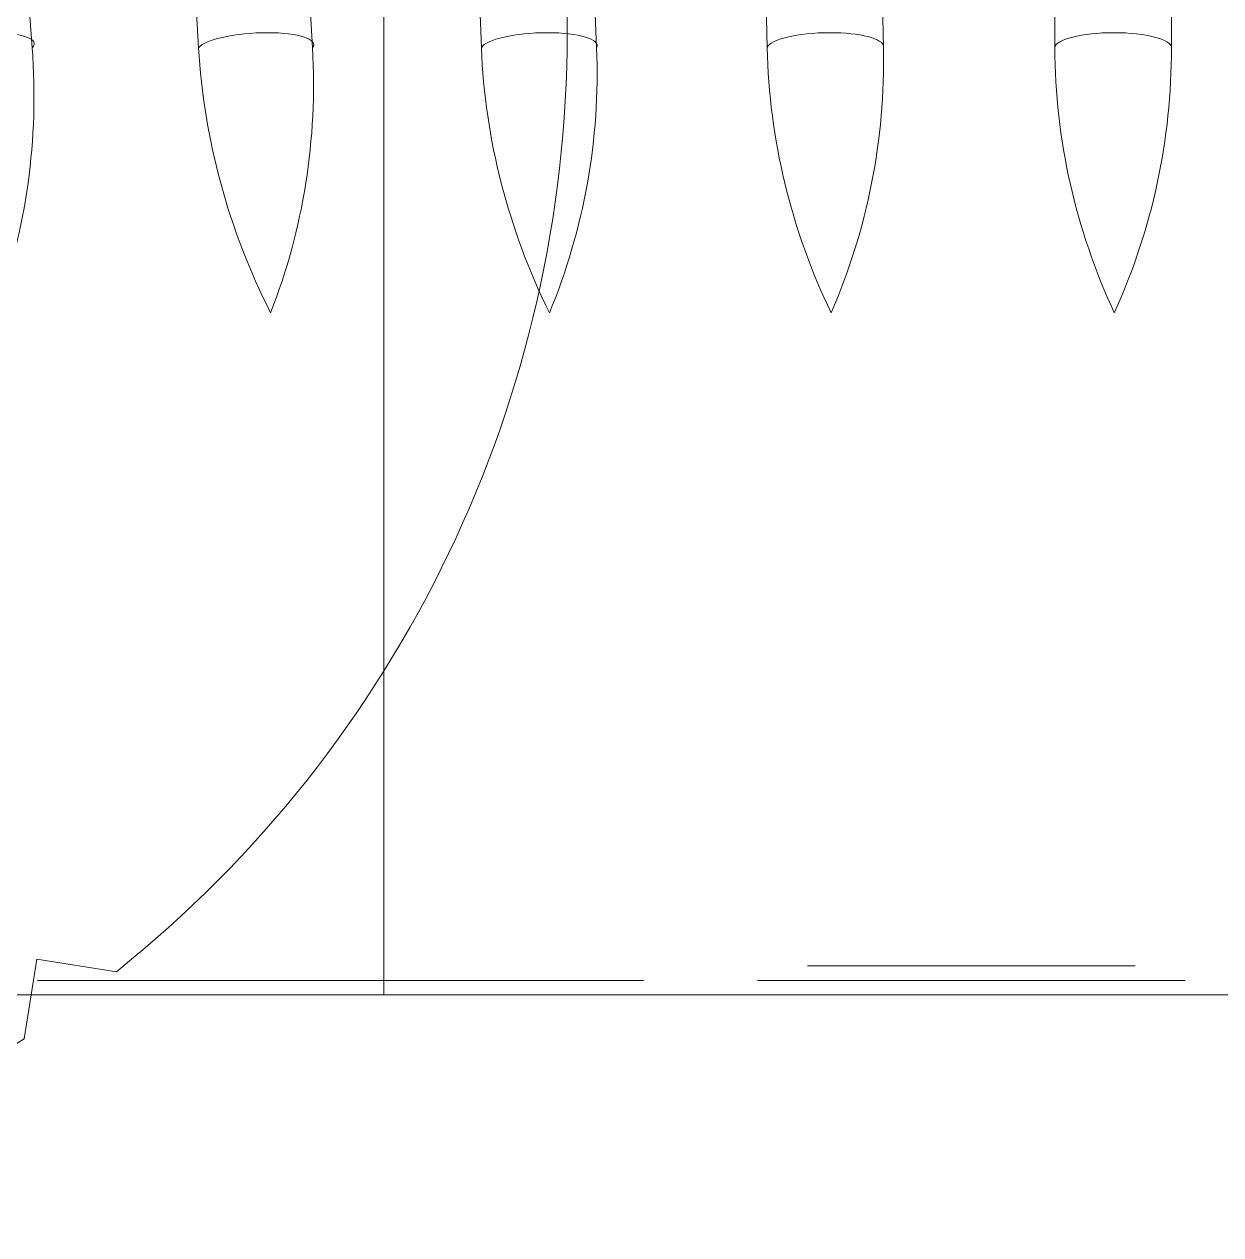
# Model space of a CAD drawing. Header units: inches. Extents: x 3268 to 7018, y 976 to 6708.
# Drawn here: x 5679.039 to 5679.2443, y 3497.5774 to 3497.7851 of the extents above; entities that cross this region are included whole.
import ezdxf

# ---------------------------------------------------------------- set-up
doc = ezdxf.new("R2010")
doc.units = ezdxf.units.IN
doc.header["$MEASUREMENT"] = 0
doc.layers.add('G-IMPT', color=8, linetype='Continuous', lineweight=9)
doc.layers.add('Q-SPCQ', color=91, linetype='Continuous', lineweight=9)

# ---------------------------------------------------------------- blocks, each defined once
blk = doc.blocks.new('Main Locker for Revit - LKR-1_10_autocad_dwg_7803S-BLK_7803S-BLK-9311896-Overall Retail Plan Opt 2')
at = {"layer": 'G-IMPT', "color": 133}
for p, q in [((16.58173470673436, -7.396746510935979), (16.58173470673436, -7.226746510935979)), ((16.58173470673435, -7.226746510935979), (16.58173470673435, -7.396746510935979)), ((16.58173470673435, -7.396746510935979), (16.58173470673435, -7.226746510935979)), ((16.58173470673435, -7.226746510935979), (16.58173470673435, -7.396746510935979)), ((16.52006066430528, -7.404252198361207), (16.52222182921859, -7.390607140116368)), ((16.52222182921859, -7.390607140116368), (16.52006066430529, -7.404252198361207)), ((16.52006066430529, -7.404252198361207), (16.52222182921859, -7.390607140116368)), ((16.52222182921859, -7.390607140116368), (16.52006066430529, -7.404252198361207)), ((16.52222182921859, -7.390607140116368), (16.53586688746343, -7.392768305029672)), ((16.53586688746343, -7.392768305029672), (16.52222182921859, -7.390607140116368)), ((16.52222182921859, -7.390607140116368), (16.53586688746343, -7.392768305029672)), ((16.53586688746343, -7.392768305029672), (16.52222182921859, -7.390607140116368)), ((16.53092507799504, -7.394246510935979), (16.52236554941598, -7.394246510935979)), ((16.52236554941598, -7.394246510935979), (16.53092507799504, -7.394246510935979)), ((16.57861388007837, -7.394246510935979), (16.57005435149931, -7.394246510935979)), ((16.6263026821617, -7.394246510935979), (16.61774315358265, -7.394246510935979)), ((16.6544268474929, -7.394246510935979), (16.64586731891384, -7.394246510935979)), ((16.64586731891384, -7.394246510935979), (16.6544268474929, -7.394246510935979)), ((16.71923470673435, -7.396746510935979), (16.02570306565051, -7.396746510935979)), ((16.02570306565051, -7.396746510935979), (16.71923470673435, -7.396746510935979)), ((16.23173470673435, -7.396746510935979), (16.58173470673435, -7.396746510935979)), ((16.58173470673436, -7.396746510935979), (16.23173470673436, -7.396746510935979)), ((16.58173470673435, -7.396746510935979), (16.43173470673435, -7.396746510935979)), ((16.43173470673435, -7.396746510935979), (16.58173470673435, -7.396746510935979)), ((16.53092507799504, -7.396746510935979), (16.52236554941598, -7.396746510935979)), ((16.52236554941598, -7.396746510935979), (16.53092507799504, -7.396746510935979)), ((16.57861388007837, -7.396746510935979), (16.57005435149931, -7.396746510935979)), ((16.6263026821617, -7.396746510935979), (16.61774315358265, -7.396746510935979)), ((16.6544268474929, -7.396746510935979), (16.64586731891384, -7.396746510935979)), ((16.64586731891384, -7.396746510935979), (16.6544268474929, -7.396746510935979)), ((16.71923470673435, -7.396746510935979), (17.4127663478182, -7.396746510935979)), ((17.4127663478182, -7.396746510935979), (16.71923470673435, -7.396746510935979))]:
    blk.add_line(p, q, dxfattribs=at)
at = {"layer": 'G-IMPT', "color": 133, "flags": 128}
for points in [[(16.52142474404376, -7.234224226896069), (16.50685401172437, -7.038212348318263), (16.49228341474164, -6.842200334606888)], [(16.49228341474166, -6.84220033460689), (16.50685401173114, -7.038212348318263), (16.52142474404378, -7.234224226896069)], [(16.54997849067929, -7.234224226896069), (16.5387747710086, -7.038212348318262), (16.52757116353253, -6.842200334606888)], [(16.5275711635325, -6.84220033460689), (16.53877477100175, -7.038212348318263), (16.54997849067927, -7.234224226896068)], [(16.56951781974784, -7.234224226896069), (16.55831415181478, -7.038212348318262), (16.54711058681505, -6.842200334606888)], [(16.54711058681508, -6.84220033460689), (16.55831415182166, -7.038212348318263), (16.56951781974787, -7.234224226896069)], [(16.59848702442973, -7.234224226896068), (16.59069935930118, -7.038212348318262), (16.58291177362723, -6.842200334606888)], [(16.5829117736272, -6.84220033460689), (16.59069935929424, -7.038212348318263), (16.59848702442971, -7.234224226896069)], [(16.61826556930513, -7.234224226896069), (16.61047795654763, -7.038212348318262), (16.60269041387004, -6.842200334606888)], [(16.60269041387006, -6.84220033460689), (16.61047795655458, -7.038212348318263), (16.61826556930515, -7.234224226896069)], [(16.64752355707214, -7.234224226896069), (16.64318599996387, -7.038212348318262), (16.63884848922273, -6.842200334606888)], [(16.6388484892227, -6.84220033460689), (16.64318599995688, -7.038212348318263), (16.64752355707212, -7.234224226896069)], [(16.66745483121005, -7.234224226896069), (16.66311732687723, -7.038212348318262), (16.65877985946447, -6.842200334606888)], [(16.6587798594645, -6.84220033460689), (16.66311732688423, -7.038212348318263), (16.66745483121007, -7.234224226896069)], [(16.69687366432602, -7.234224226896069), (16.69600518227162, -7.038212348318262), (16.69513671329414, -6.842200334606888)], [(16.69513671329411, -6.84220033460689), (16.6960051822646, -7.038212348318263), (16.696873664326, -7.234224226896069)], [(16.71687051333589, -7.234224226896068), (16.71600208423058, -7.038212348318262), (16.71513365872404, -6.842200334606888)], [(16.71513365872406, -6.84220033460689), (16.71600208423761, -7.038212348318263), (16.71687051333592, -7.234224226896069)], [(16.68264654327699, -7.391746510935979), (16.66271746996264, -7.391746510935979), (16.6544268474929, -7.391746510935979)], [(16.6544268474929, -7.391746510935979), (16.66259988018529, -7.391746510935979), (16.68251280064294, -7.391746510935979)], [(16.68251280064294, -7.391746510935979), (16.70229639058652, -7.391746510935979), (16.7106751781553, -7.391746510935979)], [(16.7106751781553, -7.391746510935979), (16.70235442127119, -7.391746510935979), (16.68264654327699, -7.391746510935979)], [(16.53092507799504, -7.396746510935979), (16.53527939034657, -7.396746510935979), (16.54059275982764, -7.396746510935979)], [(16.55347026487738, -7.396746510935979), (16.53467858084773, -7.396746510935979), (16.53092507799504, -7.396746510935979)], [(16.54059275982764, -7.396746510935979), (16.54756073338958, -7.396746510935979), (16.55496053994249, -7.396746510935979)], [(16.57005435149931, -7.396746510935979), (16.56830116435615, -7.396746510935979), (16.55347026487738, -7.396746510935979)], [(16.55496053994249, -7.396746510935979), (16.56901938086691, -7.396746510935979), (16.57714271110385, -7.396746510935979)], [(16.57714271110385, -7.396746510935979), (16.58753337412914, -7.396746510935979), (16.60270666029756, -7.396746510935979)], [(16.60121638523245, -7.396746510935979), (16.58181036581422, -7.396746510935979), (16.57861388007837, -7.396746510935979)], [(16.61774315358265, -7.396746510935979), (16.6156520293857, -7.396746510935979), (16.60121638523245, -7.396746510935979)], [(16.60270666029756, -7.396746510935979), (16.62233856487943, -7.396746510935979), (16.6263026821617, -7.396746510935979)], [(16.6544268474929, -7.396746510935979), (16.66700708263502, -7.396746510935979), (16.68285671027335, -7.396746510935979)], [(16.68258922500526, -7.396746510935979), (16.66670393133149, -7.396746510935979), (16.6544268474929, -7.396746510935979)], [(16.71923470673435, -7.396746510935979), (16.70834014856996, -7.396746510935979), (16.68258922500526, -7.396746510935979)], [(16.68285671027335, -7.396746510935979), (16.70856023702709, -7.396746510935979), (16.71923470673435, -7.396746510935979)]]:
    blk.add_lwpolyline(points, dxfattribs=at)
at = {"layer": 'G-IMPT', "color": 133}
for radius, start, end in [(0.2064784281909375, 0, 180), (0.2064784281909381, 359.9999999999991, 179.9999999999992), (0.206478428190934, 0, 180), (0.2064784281909381, 359.9999999999991, 179.9999999999992), (0.2064784281909375, 308.711755736125, 359.9999999999989), (0.2064784281909375, 308.7117557361262, 0), (0.2064784281909425, 308.7117557361251, 359.9999999999989), (0.2064784281909375, 308.7117557361254, 0), (0.2064784281909339, 272.711755736125, 303.2882442638737), (0.2064784281909355, 272.711755736126, 303.2882442638744), (0.2064784281909375, 272.711755736125, 303.2882442638741), (0.2064784281909355, 272.711755736126, 303.2882442638744)]:
    blk.add_arc((16.40673470673435, -7.231652752681822), radius, start, end, dxfattribs=at)
for centre, major_axis, ratio, start_param, end_param in [((16.51180010165528, -7.234240943132847), (0.009972489284473404, 0.0007412539854758664), 0.2486613490365626, 5.999178206568101, 7.56351583053028), ((16.51180010165529, -7.234240943132847), (0.00997248928447683, 0.0007412539854755807), 0.2486613490364857, 5.999178206568216, 7.563515830530394), ((16.55973484833588, -7.234240943132847), (0.009983707312301356, 0.0005706034545003762), 0.2528627986211309, 1.348505925695035, 2.912843549657207), ((16.55973484833586, -7.234240943132847), (0.009983707312304102, 0.0005706034544992207), 0.2528627986210874, 1.348505925695492, 2.912843549657662), ((16.55973484833586, -7.234240943132847), (0.009983707312300624, 0.0005706034544994476), 0.2528627986211704, 6.06735360891281, 7.63169123287499), ((16.55973484833588, -7.234240943132847), (0.009983707312304834, 0.0005706034545001494), 0.2528627986210479, 6.067353608912532, 7.63169123287471), ((16.6083670473145, -7.234240943132847), (0.009992118106266918, 0.0003969581217379314), 0.255958543525218, 1.416815726390391, 2.981153350352566), ((16.60836704731448, -7.234240943132847), (0.0099921181062634, 0.0003969581217380933), 0.2559585435253056, 1.416815726390329, 2.981153350352505), ((16.60836704731448, -7.234240943132847), (0.009992118106266918, 0.0003969581217379314), 0.255958543525218, 6.135663409607799, 7.700001033569977), ((16.6083670473145, -7.234240943132847), (0.009992118106266918, 0.0003969581217379314), 0.255958543525218, 6.135663409607802, 7.700001033569977), ((16.65748404235886, -7.234240943132847), (0.009997552862669517, 0.0002212165413310366), 0.2579350468439097, 1.4852204080423, 3.049558032004468), ((16.65748404235884, -7.234240943132847), (0.009997552862669517, 0.0002212165413310366), 0.2579350468439097, 1.4852204080423, 3.049558032004468), ((16.65748404235884, -7.234240943132847), (0.009997552862665975, 0.0002212165413311358), 0.2579350468440004, 4.057744691987894e-13, 1.485220408042265), ((16.65748404235886, -7.234240943132847), (0.009997552862665975, 0.0002212165413311358), 0.2579350468440004, 4.36249062887153e-13, 1.485220408042265), ((16.70687105734685, -7.234240943132847), (0.009999901865556273, 4.430213671649632e-05), 0.2587836658310859, 1.553678459617944, 3.118016083579768), ((16.70687105734683, -7.234240943132847), (0.009999901865556273, 4.430213671649632e-05), 0.2587836658310859, 1.553678459617944, 3.118016083579768), ((16.70687105734683, -7.234240943132847), (0.009999901865549166, 4.430213671646483e-05), 0.2587836658312697, 6.831889377325347e-13, 1.553678459617932), ((16.70687105734685, -7.234240943132847), (0.009999901865549166, 4.430213671646483e-05), 0.2587836658312697, 6.831889377325347e-13, 1.553678459617932)]:
    blk.add_ellipse(centre, major_axis=major_axis, ratio=ratio, start_param=start_param, end_param=end_param, dxfattribs=at)
for points in [[(16.51517976863255, -7.279709424080505), (16.51780987350827, -7.272551405329725), (16.52152382727177, -7.257642472678504), (16.52200815529978, -7.242057022216777), (16.52142474404376, -7.234224226896069)], [(16.52142474404378, -7.234224226896069), (16.5220081552998, -7.242057022216782), (16.52152382727179, -7.257642472678523), (16.51780987350829, -7.272551405329755), (16.51517976863257, -7.279709424080505)], [(16.56233352951593, -7.279709424080505), (16.55870883565542, -7.272551405329773), (16.55297381817506, -7.257642472678532), (16.55042504216891, -7.242057022216787), (16.54997849067929, -7.234224226896069)], [(16.54997849067927, -7.234224226896069), (16.55042504216889, -7.242057022216781), (16.55297381817503, -7.257642472678515), (16.55870883565539, -7.272551405329741), (16.56233352951591, -7.279709424080505)], [(16.56233352951591, -7.279709424080505), (16.56514001224529, -7.272551405329701), (16.56918865132584, -7.257642472678489), (16.56996669788641, -7.242057022216773), (16.56951781974784, -7.234224226896069)], [(16.56951781974787, -7.234224226896069), (16.56996669788643, -7.242057022216771), (16.56918865132586, -7.257642472678483), (16.56514001224531, -7.272551405329691), (16.56233352951593, -7.279709424080505)], [(16.61017337932572, -7.279709424080505), (16.60663405577099, -7.272551405329735), (16.60109624073432, -7.257642472678509), (16.59879705148733, -7.242057022216779), (16.59848702442973, -7.234224226896069)], [(16.59848702442971, -7.234224226896069), (16.59879705148731, -7.242057022216789), (16.6010962407343, -7.257642472678537), (16.60663405577099, -7.272551405329778), (16.6101733793257, -7.279709424080505)], [(16.6101733793257, -7.279709424080505), (16.6131439678738, -7.272551405329759), (16.61750958860285, -7.257642472678525), (16.61857795149634, -7.242057022216784), (16.61826556930513, -7.234224226896069)], [(16.61826556930515, -7.234224226896069), (16.61857795149636, -7.242057022216785), (16.61750958860287, -7.257642472678525), (16.61314396787382, -7.272551405329759), (16.61017337932572, -7.279709424080505)], [(16.65849012657097, -7.279709424080505), (16.6550516498834, -7.272551405329759), (16.64973525274655, -7.257642472678524), (16.64769570402829, -7.242057022216784), (16.64752355707214, -7.234224226896069)], [(16.64752355707212, -7.234224226896069), (16.64769570402827, -7.242057022216776), (16.64973525274652, -7.257642472678501), (16.65505164988337, -7.272551405329722), (16.65849012657095, -7.279709424080505)], [(16.65849012657095, -7.279709424080505), (16.66161183130992, -7.272551405329722), (16.66627534393876, -7.257642472678501), (16.66762935148607, -7.242057022216776), (16.66745483121005, -7.234224226896069)], [(16.66745483121007, -7.234224226896069), (16.66762935148609, -7.242057022216784), (16.66627534393878, -7.257642472678521), (16.66161183130992, -7.272551405329752), (16.65849012657097, -7.279709424080505)], [(16.70707249440957, -7.279709424080505), (16.70374990017284, -7.272551405329746), (16.69867816818779, -7.257642472678516), (16.69690717842587, -7.242057022216781), (16.69687366432602, -7.234224226896069)], [(16.696873664326, -7.234224226896069), (16.69690717842585, -7.242057022216779), (16.69867816818776, -7.257642472678509), (16.70374990017282, -7.272551405329735), (16.70707249440955, -7.279709424080505)], [(16.70707249440955, -7.279709424080505), (16.71033166491881, -7.272551405329759), (16.71527267709333, -7.257642472678523), (16.71690640856395, -7.242057022216784), (16.71687051333589, -7.234224226896069)], [(16.71687051333592, -7.234224226896069), (16.71690640856398, -7.242057022216781), (16.71527267709335, -7.257642472678516), (16.71033166491883, -7.272551405329743), (16.70707249440957, -7.279709424080505)]]:
    blk.add_open_spline(points, degree=3, dxfattribs=at)
for points, knots in [([(16.55347026487738, -7.394246510935979), (16.55243429509027, -7.394246510935979), (16.55036964409358, -7.394246510935979), (16.5473365787087, -7.39424651093598), (16.54440752902411, -7.394246510935979), (16.54162912879894, -7.394246510935979), (16.53907666112802, -7.394246510935979), (16.53684105017635, -7.39424651093598), (16.53496869494525, -7.394246510935979), (16.53371401643461, -7.39424651093598), (16.53290964364971, -7.39424651093598), (16.53238227067279, -7.394246510935979), (16.53191937369544, -7.39424651093598), (16.53157917543156, -7.394246510935979), (16.53124972894528, -7.394246510935979), (16.53109092272743, -7.39424651093598), (16.53093634677388, -7.394246510935979), (16.5309289263923, -7.394246510935979), (16.53092507799504, -7.394246510935979)], [0, 0, 0, 0, 0.06867512623338637, 0.1368670878140256, 0.2061085282548267, 0.2775303332216483, 0.3497620860433318, 0.4212389232300476, 0.4928968174634758, 0.566632182315423, 0.606218627032225, 0.6497138598511638, 0.697311710717009, 0.7490927555380138, 0.8048861654123072, 0.8654888097710072, 0.9302391000392108, 1, 1, 1, 1]), ([(16.53092507799504, -7.394246510935979), (16.53169583667481, -7.394246510935979), (16.53317268419774, -7.39424651093598), (16.53559433934843, -7.394246510935979), (16.53801355446714, -7.394246510935979), (16.53975578668981, -7.39424651093598), (16.54059275982764, -7.394246510935979)], [0, 0, 0, 0, 0.2835948081386911, 0.5433948405759659, 0.7806456291745603, 0.9999999999999999, 0.9999999999999999, 0.9999999999999999, 0.9999999999999999]), ([(16.54059275982764, -7.394246510935979), (16.54173360302149, -7.394246510935979), (16.54399535754346, -7.394246510935979), (16.54757662920473, -7.39424651093598), (16.55124116400516, -7.39424651093598), (16.55371575539966, -7.394246510935979), (16.55496053994249, -7.394246510935979)], [0, 0, 0, 0, 0.25373407569066, 0.5030351201318568, 0.7500135973308782, 0.9999999999999999, 0.9999999999999999, 0.9999999999999999, 0.9999999999999999]), ([(16.57005435149931, -7.394246510935979), (16.5700521869434, -7.394246510935979), (16.57004802255538, -7.39424651093598), (16.56997509095292, -7.394246510935979), (16.56983647660969, -7.394246510935979), (16.5696762276665, -7.394246510935979), (16.56944568032899, -7.394246510935979), (16.5691838107751, -7.394246510935979), (16.56887454173303, -7.39424651093598), (16.56836254556289, -7.394246510935979), (16.56757977854503, -7.394246510935979), (16.5663222221161, -7.394246510935979), (16.56474552080007, -7.394246510935979), (16.56291636382806, -7.394246510935979), (16.56084223393133, -7.394246510935979), (16.55854606995437, -7.39424651093598), (16.55606548458758, -7.394246510935979), (16.55435165219474, -7.39424651093598), (16.55347026487738, -7.394246510935979)], [0, 0, 0, 0, 0.08251786467249887, 0.1587560775837804, 0.2277053923628973, 0.2899040591668544, 0.3454492757863913, 0.3938398316526425, 0.4363111859770626, 0.4720545470135505, 0.5363066695622655, 0.5989919620873655, 0.6618532754363851, 0.7265338930473147, 0.791985063217893, 0.8586675812935324, 0.9273157620896969, 0.9999999999999999, 0.9999999999999999, 0.9999999999999999, 0.9999999999999999]), ([(16.55496053994249, -7.39424651093598), (16.55580239663963, -7.39424651093598), (16.55746838577524, -7.394246510935979), (16.55993687612819, -7.394246510935979), (16.56233106409726, -7.394246510935979), (16.56463695103767, -7.394246510935979), (16.56680906513173, -7.39424651093598), (16.56880197291692, -7.39424651093598), (16.57058251866814, -7.394246510935979), (16.57217923900135, -7.394246510935979), (16.57360241052661, -7.394246510935979), (16.57490235262508, -7.394246510935979), (16.57611946374971, -7.394246510935979), (16.57678979613059, -7.394246510935979), (16.57714271110385, -7.39424651093598)], [0, 0, 0, 0, 0.08414425615600477, 0.1665169583557027, 0.2488133769868354, 0.3312155893506757, 0.412919015374343, 0.4904490315275457, 0.5661035663667903, 0.6394740727537087, 0.7162451438604587, 0.8021621561462405, 0.8958428096822197, 1, 1, 1, 1]), ([(16.57714271110385, -7.39424651093598), (16.57751635973685, -7.39424651093598), (16.57825164777311, -7.39424651093598), (16.57948616247885, -7.39424651093598), (16.58078005180148, -7.394246510935979), (16.58214225047466, -7.394246510935979), (16.58357847931899, -7.39424651093598), (16.5850655976035, -7.394246510935979), (16.58663690833182, -7.394246510935979), (16.58881033121438, -7.39424651093598), (16.59163518136395, -7.394246510935979), (16.59521067654037, -7.39424651093598), (16.59891590363831, -7.39424651093598), (16.60143472539849, -7.394246510935979), (16.60270666029756, -7.39424651093598)], [0, 0, 0, 0, 0.07175216682663078, 0.1411981877692391, 0.2090753576981119, 0.2747864314077031, 0.3394171902939008, 0.4028022628820702, 0.4652557889952337, 0.5271345554699522, 0.6476933804260671, 0.7656069102549173, 0.8816380120028822, 1, 1, 1, 1]), ([(16.60121638523245, -7.394246510935979), (16.60013623110251, -7.394246510935979), (16.59800334046172, -7.394246510935979), (16.59487166965506, -7.394246510935979), (16.5918942904626, -7.394246510935979), (16.58909130453914, -7.394246510935979), (16.58653658230801, -7.39424651093598), (16.58433067423337, -7.394246510935979), (16.58250980159486, -7.394246510935979), (16.58127653630046, -7.394246510935979), (16.58049740179919, -7.394246510935979), (16.57998324191229, -7.394246510935979), (16.57958088372938, -7.39424651093598), (16.57921083565991, -7.39424651093598), (16.57896109721081, -7.394246510935979), (16.57874048070114, -7.394246510935979), (16.57863590658478, -7.39424651093598), (16.57862140785812, -7.394246510935979), (16.57861388007837, -7.394246510935979)], [0, 0, 0, 0, 0.06819604230123026, 0.1346610602425805, 0.2019779183112758, 0.2707036098373714, 0.339947886924824, 0.4080144403213821, 0.4767530852947582, 0.5472943578579617, 0.5855926514138005, 0.6288229591528344, 0.677116962557243, 0.7311712269569922, 0.7897815724125208, 0.8543076525521713, 0.9243561226748717, 1, 1, 1, 1]), ([(16.61774315358265, -7.394246510935979), (16.61774104151678, -7.394246510935979), (16.61773698244739, -7.394246510935979), (16.61766344351378, -7.394246510935979), (16.61752558478928, -7.394246510935979), (16.61736191372897, -7.39424651093598), (16.61714067751361, -7.394246510935979), (16.61684857672834, -7.394246510935979), (16.61654158216297, -7.394246510935979), (16.61603035457991, -7.394246510935979), (16.61522066743087, -7.394246510935979), (16.61396487793847, -7.39424651093598), (16.61240641476082, -7.394246510935979), (16.61059694467643, -7.394246510935979), (16.60853850153545, -7.394246510935979), (16.60626938995544, -7.39424651093598), (16.60380420113482, -7.394246510935979), (16.60209768017151, -7.394246510935979), (16.60121638523245, -7.39424651093598)], [0, 0, 0, 0, 0.07833549154016273, 0.1505489012169788, 0.2161303814058154, 0.275653423161984, 0.3292306764225565, 0.3764235463709161, 0.4178170495337343, 0.4532045146460434, 0.517770881860503, 0.5812566254833874, 0.6453558195991713, 0.7120520387773365, 0.7801510756898371, 0.8502325531193822, 0.9226559205487789, 1, 1, 1, 1]), ([(16.60270666029756, -7.394246510935979), (16.60387541512397, -7.394246510935979), (16.60616278179795, -7.39424651093598), (16.60948716785688, -7.394246510935979), (16.61260077005323, -7.39424651093598), (16.61547058736548, -7.394246510935979), (16.61806327227319, -7.39424651093598), (16.62032549360313, -7.39424651093598), (16.6222075117163, -7.394246510935979), (16.62346569228178, -7.394246510935979), (16.62430328141902, -7.39424651093598), (16.62482638978474, -7.39424651093598), (16.62527959204638, -7.394246510935979), (16.62566383921914, -7.39424651093598), (16.62594163231776, -7.394246510935979), (16.62614814045419, -7.394246510935979), (16.62628771654944, -7.394246510935979), (16.62629759168592, -7.39424651093598), (16.6263026821617, -7.394246510935979)], [0, 0, 0, 0, 0.07558700989596817, 0.1479311173872507, 0.2186039988489568, 0.2892612546893319, 0.359498932643518, 0.4294664204106229, 0.5005778141344595, 0.5741235861930831, 0.6136328091008566, 0.656830883952909, 0.7040405881798184, 0.7549951271533204, 0.8097502066180172, 0.8688630034575798, 0.9324009641054155, 1, 1, 1, 1]), ([(16.68258922500526, -7.394246510935979), (16.68117311023538, -7.394246510935979), (16.67839635608404, -7.39424651093598), (16.6743349388491, -7.394246510935979), (16.67048897818947, -7.394246510935979), (16.66682583261895, -7.394246510935979), (16.66336053501263, -7.394246510935979), (16.66014694172651, -7.394246510935979), (16.65710235494029, -7.39424651093598), (16.65533586375287, -7.39424651093598), (16.6544268474929, -7.394246510935979)], [0, 0, 0, 0, 0.1294619331002945, 0.2538522779533842, 0.3748219688612994, 0.4942293474545396, 0.6139389177356432, 0.7369553172388305, 0.8646402000586956, 1, 1, 1, 1]), ([(16.6544268474929, -7.39424651093598), (16.65539134449497, -7.394246510935979), (16.65727311790413, -7.39424651093598), (16.66042811234345, -7.39424651093598), (16.66373650444725, -7.39424651093598), (16.66722346212535, -7.39424651093598), (16.67089394476955, -7.394246510935979), (16.67472899944418, -7.394246510935979), (16.67873842977609, -7.394246510935979), (16.68147220190736, -7.39424651093598), (16.68285671027335, -7.39424651093598)], [0, 0, 0, 0, 0.1346362256586959, 0.2626808261854783, 0.3871896540458347, 0.5083896927558592, 0.628966192868158, 0.7497231883803493, 0.8732482727673926, 1, 1, 1, 1]), ([(16.68264654327699, -7.394246510935979), (16.68140752022706, -7.394246510935979), (16.67894831088568, -7.39424651093598), (16.67531937245221, -7.394246510935979), (16.67177507157911, -7.39424651093598), (16.66838806605609, -7.394246510935979), (16.66523124259974, -7.394246510935979), (16.66240669896002, -7.39424651093598), (16.65997965523438, -7.394246510935979), (16.65796370377002, -7.394246510935979), (16.65637382713721, -7.39424651093598), (16.65524207807822, -7.394246510935979), (16.65455698959092, -7.394246510935979), (16.65447075604341, -7.39424651093598), (16.6544268474929, -7.394246510935979)], [0, 0, 0, 0, 0.08473045638630909, 0.1681727630944597, 0.2524049892585287, 0.3385996343966034, 0.4239913593840621, 0.5063748095586403, 0.5875136602414701, 0.6684050517771543, 0.749699496774175, 0.8310313335721706, 0.9139642350679178, 1, 1, 1, 1]), ([(16.6544268474929, -7.394246510935979), (16.65445299343757, -7.394246510935979), (16.65450445693075, -7.394246510935979), (16.65489777793284, -7.394246510935979), (16.6555230339847, -7.394246510935979), (16.6564055202867, -7.394246510935979), (16.65755726691988, -7.39424651093598), (16.65896461185001, -7.394246510935979), (16.66061875101387, -7.39424651093598), (16.6624963872823, -7.394246510935979), (16.66457334454395, -7.39424651093598), (16.6667822987824, -7.394246510935979), (16.66911723644175, -7.394246510935979), (16.67157663811195, -7.394246510935979), (16.67414152990492, -7.39424651093598), (16.67683650428077, -7.39424651093598), (16.67963439853543, -7.394246510935979), (16.68154323108474, -7.394246510935979), (16.68251280064294, -7.39424651093598)], [0, 0, 0, 0, 0.06565324339553855, 0.1292263594508997, 0.1912753307925414, 0.2519874459277062, 0.3126000533293035, 0.3732344420017503, 0.4349098735404605, 0.4982228237499081, 0.5615953346030174, 0.6240548846139476, 0.6849872022637541, 0.7460215971220823, 0.807554642254828, 0.869928058837803, 0.9339314521994202, 1, 1, 1, 1]), ([(16.68251280064294, -7.394246510935979), (16.68376400125132, -7.394246510935979), (16.68623367224023, -7.39424651093598), (16.68985920960157, -7.39424651093598), (16.69332863501742, -7.394246510935979), (16.69662435449669, -7.394246510935979), (16.69969520730522, -7.394246510935979), (16.70243711330234, -7.39424651093598), (16.70488263593746, -7.394246510935979), (16.70690524820077, -7.394246510935979), (16.70860511317316, -7.394246510935979), (16.7097791158766, -7.39424651093598), (16.71055780287516, -7.39424651093598), (16.71063588259291, -7.39424651093598), (16.7106751781553, -7.394246510935979)], [0, 0, 0, 0, 0.08599683730352092, 0.169744078451864, 0.2526997791600678, 0.3365431499964728, 0.4198771507765928, 0.5024818458353981, 0.5852940805103249, 0.6701967302096147, 0.7548086068691239, 0.8369417934783036, 0.9179368969008875, 1, 1, 1, 1]), ([(16.71923470673435, -7.394246510935979), (16.71920101281044, -7.394246510935979), (16.71913457369877, -7.394246510935979), (16.71862712919619, -7.394246510935979), (16.71778927060852, -7.394246510935979), (16.71659129565328, -7.39424651093598), (16.71508528495364, -7.394246510935979), (16.71320195127032, -7.394246510935979), (16.71102704215154, -7.394246510935979), (16.70851094965574, -7.394246510935979), (16.70578823099846, -7.39424651093598), (16.70287473833107, -7.39424651093598), (16.69984385821265, -7.394246510935979), (16.69664835115487, -7.39424651093598), (16.69333553157563, -7.394246510935979), (16.68986990765663, -7.394246510935979), (16.68627108643233, -7.394246510935979), (16.68382617996765, -7.39424651093598), (16.68258922500526, -7.394246510935979)], [0, 0, 0, 0, 0.06401525239330974, 0.1262279962525587, 0.1872887630524866, 0.2478694726159623, 0.3085112057878224, 0.3697268830978147, 0.4325358014028977, 0.4971982300414936, 0.5619230290139899, 0.6251330703809991, 0.6868547425652848, 0.74811709107646, 0.8095301916518811, 0.8714874851012565, 0.9349814827971771, 1, 1, 1, 1]), ([(16.7106751781553, -7.394246510935979), (16.71062373573012, -7.394246510935979), (16.71052105625128, -7.39424651093598), (16.7098023238017, -7.394246510935979), (16.70854721475623, -7.394246510935979), (16.70688170314878, -7.39424651093598), (16.70481424410079, -7.39424651093598), (16.70238876536785, -7.394246510935979), (16.6996124103514, -7.394246510935979), (16.69653788822305, -7.394246510935979), (16.6932628886071, -7.39424651093598), (16.68981592472563, -7.394246510935979), (16.68626901903718, -7.394246510935979), (16.68386017608814, -7.394246510935979), (16.68264654327699, -7.394246510935979)], [0, 0, 0, 0, 0.08206627227095382, 0.1638049146802433, 0.2466175023921716, 0.3319829739590875, 0.4174662413505371, 0.5009071450388559, 0.5841030515758433, 0.6682541715553391, 0.7520560821096479, 0.8345695599471747, 0.9166521793834922, 1, 1, 1, 1]), ([(16.68285671027335, -7.394246510935979), (16.684087521134, -7.394246510935979), (16.68652104396755, -7.394246510935979), (16.69009858015842, -7.394246510935979), (16.69354071089026, -7.394246510935979), (16.69684556252662, -7.394246510935979), (16.69999771420497, -7.394246510935979), (16.70302415614186, -7.39424651093598), (16.70590938274786, -7.394246510935979), (16.70860870207718, -7.394246510935979), (16.71109652840577, -7.394246510935979), (16.71327420376497, -7.394246510935979), (16.71511362070798, -7.39424651093598), (16.71663506497439, -7.39424651093598), (16.71781150828541, -7.39424651093598), (16.71862200719781, -7.394246510935979), (16.71913686815507, -7.39424651093598), (16.71920173163797, -7.394246510935979), (16.71923470673435, -7.394246510935979)], [0, 0, 0, 0, 0.06464861735468226, 0.1278213343090063, 0.1894192519051237, 0.2503721856209445, 0.3111374751755918, 0.3728252975636852, 0.4354631820975401, 0.5001282495925025, 0.5647725372671503, 0.6273442527991452, 0.6889194464052631, 0.7498291996276866, 0.8105779045174709, 0.8721758221135881, 0.9350171406703066, 0.9999999999999999, 0.9999999999999999, 0.9999999999999999, 0.9999999999999999])]:
    blk.add_open_spline(points, degree=3, knots=knots, dxfattribs=at)
blk = doc.blocks.new('Main Locker for Revit - LKR-1_10_autocad_dwg_LKR-1_10_A-9311910-Overall Retail Plan Opt 2')
blk.add_blockref('Main Locker for Revit - LKR-1_10_autocad_dwg_7803S-BLK_7803S-BLK-9311896-Overall Retail Plan Opt 2', (0, 0))
blk = doc.blocks.new('Main Locker for Revit - LKR-1_10_autocad_dwg-9311801-Overall Retail Plan Opt 2')
blk.add_blockref('Main Locker for Revit - LKR-1_10_autocad_dwg_LKR-1_10_A-9311910-Overall Retail Plan Opt 2', (0, 0))
blk = doc.blocks.new('Main Locker for Revit - Main Locker for Revit-9311911-Overall Retail Plan Opt 2')
blk.add_blockref('Main Locker for Revit - LKR-1_10_autocad_dwg-9311801-Overall Retail Plan Opt 2', (1.969265293266917, -15.5822534890736))
blk = doc.blocks.new('Arch_5 Points - Units and Amenities_v2022_rvt-1-Overall Retail Plan Opt 2')
at = {"layer": 'Q-SPCQ', "color": 133, "lineweight": 9}
blk.add_blockref('Main Locker for Revit - Main Locker for Revit-9311911-Overall Retail Plan Opt 2', (5660.549652504259, 3520.597582565691), dxfattribs=at)

msp = doc.modelspace()

# ---------------------------------------------------------------- block references
at = {"lineweight": 5}
msp.add_blockref('Arch_5 Points - Units and Amenities_v2022_rvt-1-Overall Retail Plan Opt 2', (0, 0), dxfattribs=at)

doc.saveas('drawing.dxf')
